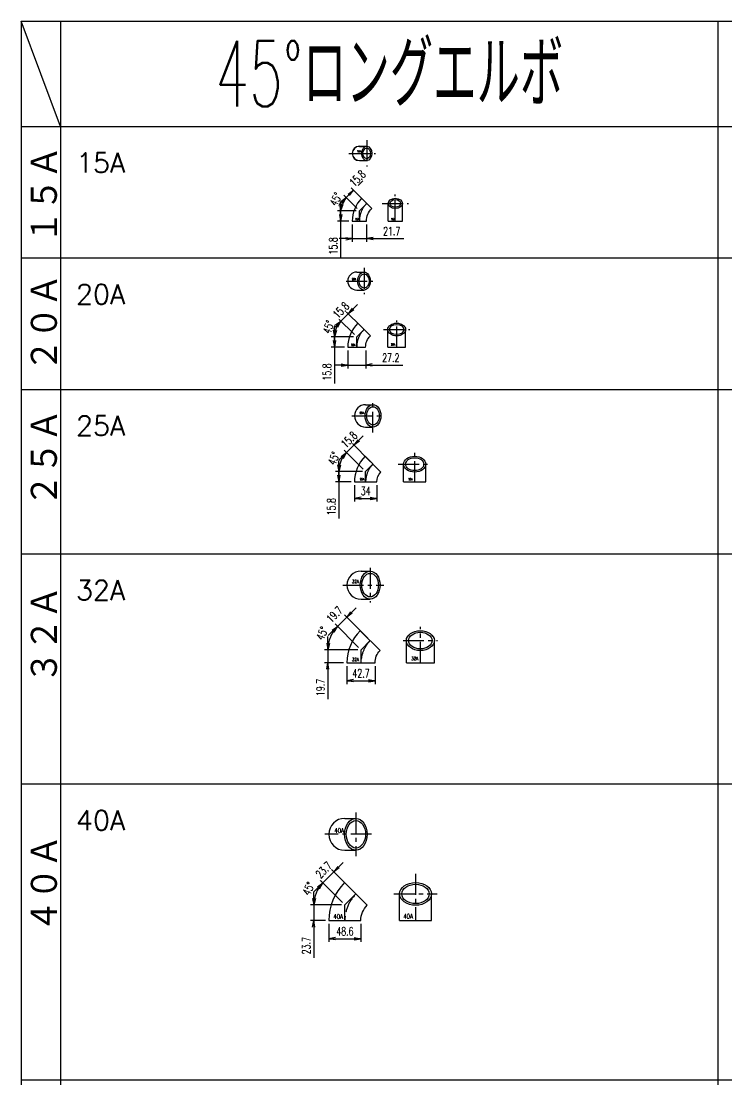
# Model space of a CAD drawing. Header units: millimetres. Extents: x 2090 to 42062, y -14812 to 2738.
# Drawn here: x 2090 to 3164, y 198 to 1808 of the extents above; entities that cross this region are included whole.
import ezdxf

# ---------------------------------------------------------------- set-up
doc = ezdxf.new("R2010")
doc.units = ezdxf.units.MM
doc.header["$PDMODE"] = 35
doc.linetypes.add('CENTER', pattern=[50.8, 31.75, -6.35, 6.35, -6.35])
for name, color, linetype in [('#配管（SUS)', 220, 'Continuous'), ('DIM', 1, 'Continuous'), ('skeleton', 7, 'Continuous')]:
    doc.layers.add(name, color=color, linetype=linetype)
doc.styles.add('kpk', font='romans.shx', dxfattribs={"width": 0.7, "bigfont": 'extfont2.shx'})
doc.styles.get("Standard").update_dxf_attribs({"font": 'romans.shx', "bigfont": 'extfont.shx'})
doc.dimstyles.new('1／5～KPK', dxfattribs={"dimscale": 5, "dimtxt": 2.5, "dimasz": 2, "dimexe": 1, "dimexo": 1, "dimgap": 1, "dimtad": 3, "dimdsep": 46, "dimtxsty": 'kpk', "dimblk": 'OPEN', "dimcen": 2.5, "dimclrd": 9, "dimclre": 9, "dimclrt": 4, "dimadec": 1, "dimazin": 2, "dimtfac": 1, "dimtmove": 0, "dimatfit": 2, "dimldrblk": 'OPEN', "dimfxl": 1, "dimtfill": 1, "dimlwd": -1, "dimlwe": -1, "dimarcsym": 1})

# ---------------------------------------------------------------- blocks, each defined once
blk = doc.blocks.new('_Open')
at = {"color": 0, "linetype": 'ByBlock', "lineweight": -2}
for p, q in [((-1, 0.17), (0, 0)), ((-1, -0.17), (0, 0)), ((0, 0), (-1, 0))]:
    blk.add_line(p, q, dxfattribs=at)
blk = doc.blocks.new('*D54')
at = {"layer": 'Defpoints', "color": 0, "linetype": 'ByBlock', "transparency": 16777216}
for p in [(2604.4, 1519.3), (2575.9, 1503.5), (2593.6, 1503.5)]:
    blk.add_point(p, dxfattribs=at)
at = {"layer": 'DIM', "color": 9, "transparency": 16777216}
for p, q in [((2575.9, 1529.3), (2575.9, 1539.3)), ((2599.4, 1519.3), (2570.9, 1519.3)), ((2575.9, 1519.3), (2575.9, 1503.5)), ((2588.6, 1503.5), (2570.9, 1503.5)), ((2575.9, 1503.5), (2575.9, 1493.5)), ((2575.9, 1493.5), (2575.9, 1448.1))]:
    blk.add_line(p, q, dxfattribs=at)
at = {"layer": 'DIM', "color": 9, "linetype": 'ByBlock', "transparency": 16777216}
blk.add_line((2575.9, 1513.5), (2575.9, 1523.5), dxfattribs=at)
at = {"layer": 'DIM', "color": 9, "linetype": 'ByBlock', "transparency": 16777216, "xscale": 10, "yscale": 10, "zscale": 10, "rotation": 270}
for p in [(2575.9, 1519.3), (2575.9, 1503.5)]:
    blk.add_blockref('_Open', p, dxfattribs=at)
at = {"layer": 'DIM', "color": 4, "linetype": 'ByBlock', "transparency": 16777216, "insert": (2564.7, 1465.8), "char_height": 12.5, "attachment_point": 5, "rotation": 90, "style": 'kpk'}
blk.add_mtext('15.8', dxfattribs=at)
blk = doc.blocks.new('*D55')
at = {"layer": 'Defpoints', "color": 0, "linetype": 'ByBlock', "transparency": 16777216}
for p in [(2593.6, 1503.5), (2615.3, 1503.5), (2615.3, 1476.9)]:
    blk.add_point(p, dxfattribs=at)
at = {"layer": 'DIM', "color": 9, "transparency": 16777216}
for p, q in [((2593.6, 1498.5), (2593.6, 1471.9)), ((2615.3, 1498.5), (2615.3, 1471.9)), ((2583.6, 1476.9), (2573.6, 1476.9)), ((2593.6, 1476.9), (2615.3, 1476.9)), ((2625.3, 1476.9), (2671.9, 1476.9))]:
    blk.add_line(p, q, dxfattribs=at)
at = {"layer": 'DIM', "color": 9, "linetype": 'ByBlock', "transparency": 16777216, "xscale": 10, "yscale": 10, "zscale": 10}
blk.add_blockref('_Open', (2593.6, 1476.9), dxfattribs=at)
at = {"layer": 'DIM', "color": 9, "linetype": 'ByBlock', "transparency": 16777216, "xscale": 10, "yscale": 10, "zscale": 10, "rotation": 180}
blk.add_blockref('_Open', (2615.3, 1476.9), dxfattribs=at)
at = {"layer": 'DIM', "color": 4, "linetype": 'ByBlock', "transparency": 16777216, "insert": (2653.6, 1488.1), "char_height": 12.5, "attachment_point": 5, "style": 'kpk', "bg_fill": 3, "box_fill_scale": 1.1, "bg_fill_color": 256, "bg_fill_true_color": 13158600, "bg_fill_transparency": 0}
blk.add_mtext('21.7', dxfattribs=at)
blk = doc.blocks.new('*D56')
at = {"layer": 'Defpoints', "color": 0, "linetype": 'ByBlock', "transparency": 16777216}
for p in [(2586.8, 1311.7), (2614, 1311.7), (2614, 1284.5)]:
    blk.add_point(p, dxfattribs=at)
at = {"layer": 'DIM', "color": 9, "transparency": 16777216}
for p, q in [((2586.8, 1306.7), (2586.8, 1279.5)), ((2614, 1306.7), (2614, 1279.5)), ((2576.8, 1284.5), (2566.8, 1284.5)), ((2586.8, 1284.5), (2614, 1284.5)), ((2624, 1284.5), (2670.6, 1284.5))]:
    blk.add_line(p, q, dxfattribs=at)
at = {"layer": 'DIM', "color": 9, "linetype": 'ByBlock', "transparency": 16777216, "xscale": 10, "yscale": 10, "zscale": 10}
blk.add_blockref('_Open', (2586.8, 1284.5), dxfattribs=at)
at = {"layer": 'DIM', "color": 9, "linetype": 'ByBlock', "transparency": 16777216, "xscale": 10, "yscale": 10, "zscale": 10, "rotation": 180}
blk.add_blockref('_Open', (2614, 1284.5), dxfattribs=at)
at = {"layer": 'DIM', "color": 4, "linetype": 'ByBlock', "transparency": 16777216, "insert": (2652.3, 1295.8), "char_height": 12.5, "attachment_point": 5, "style": 'kpk', "bg_fill": 3, "box_fill_scale": 1.1, "bg_fill_color": 256, "bg_fill_true_color": 13158600, "bg_fill_transparency": 0}
blk.add_mtext('27.2', dxfattribs=at)
blk = doc.blocks.new('*D57')
at = {"layer": 'Defpoints', "color": 0, "linetype": 'ByBlock', "transparency": 16777216}
for p in [(2600.4, 1327.5), (2566.4, 1311.7), (2586.8, 1311.7)]:
    blk.add_point(p, dxfattribs=at)
at = {"layer": 'DIM', "color": 9, "transparency": 16777216}
for p, q in [((2566.4, 1337.5), (2566.4, 1347.5)), ((2595.4, 1327.5), (2561.4, 1327.5)), ((2566.4, 1327.5), (2566.4, 1311.7)), ((2581.8, 1311.7), (2561.4, 1311.7)), ((2566.4, 1311.7), (2566.4, 1301.7)), ((2566.4, 1301.7), (2566.4, 1256.3))]:
    blk.add_line(p, q, dxfattribs=at)
at = {"layer": 'DIM', "color": 9, "linetype": 'ByBlock', "transparency": 16777216}
blk.add_line((2566.4, 1321.7), (2566.4, 1331.7), dxfattribs=at)
at = {"layer": 'DIM', "color": 9, "linetype": 'ByBlock', "transparency": 16777216, "xscale": 10, "yscale": 10, "zscale": 10, "rotation": 270}
for p in [(2566.4, 1327.5), (2566.4, 1311.7)]:
    blk.add_blockref('_Open', p, dxfattribs=at)
at = {"layer": 'DIM', "color": 4, "linetype": 'ByBlock', "transparency": 16777216, "insert": (2555.1, 1274), "char_height": 12.5, "attachment_point": 5, "rotation": 90, "style": 'kpk'}
blk.add_mtext('15.8', dxfattribs=at)
blk = doc.blocks.new('*D58')
at = {"layer": 'Defpoints', "color": 0, "linetype": 'ByBlock', "transparency": 16777216}
for p in [(2611.5, 1338.6), (2600.4, 1327.5)]:
    blk.add_point(p, dxfattribs=at)
at = {"layer": 'DIM', "color": 9, "transparency": 16777216}
for p, q in [((2594.6, 1369.7), (2601.7, 1376.8)), ((2596.8, 1331), (2572.8, 1355)), ((2608, 1342.2), (2584, 1366.2)), ((2569.3, 1344.4), (2562.2, 1337.4))]:
    blk.add_line(p, q, dxfattribs=at)
at = {"layer": 'DIM', "color": 4, "linetype": 'ByBlock', "transparency": 16777216, "insert": (2576.4, 1368), "char_height": 12.5, "attachment_point": 5, "rotation": 45, "style": 'kpk', "bg_fill": 3, "box_fill_scale": 1.1, "bg_fill_color": 256, "bg_fill_true_color": 13158600, "bg_fill_transparency": 0}
blk.add_mtext('15.8', dxfattribs=at)
at = {"layer": 'Defpoints', "color": 0, "linetype": 'ByBlock', "transparency": 16777216}
blk.add_point((2587.5, 1362.7), dxfattribs=at)
at = {"layer": 'DIM', "color": 9, "transparency": 16777216}
blk.add_line((2576.3, 1351.5), (2587.5, 1362.7), dxfattribs=at)
at = {"layer": 'DIM', "color": 9, "linetype": 'ByBlock', "transparency": 16777216, "xscale": 10, "yscale": 10, "zscale": 10}
for p, rotation in [((2587.5, 1362.7), 224.9999999999983), ((2576.3, 1351.5), 44.99999999999824)]:
    blk.add_blockref('_Open', p, dxfattribs=dict(at, rotation=rotation))
blk = doc.blocks.new('*D59')
at = {"layer": 'Defpoints', "color": 0, "linetype": 'ByBlock', "transparency": 16777216}
for p in [(2595.5, 1550.6), (2615.6, 1530.5), (2604.4, 1519.3)]:
    blk.add_point(p, dxfattribs=at)
at = {"layer": 'DIM', "color": 9, "transparency": 16777216}
for p, q in [((2602.5, 1557.7), (2609.6, 1564.7)), ((2584.3, 1539.4), (2595.5, 1550.6)), ((2612.1, 1534), (2591.9, 1554.1)), ((2577.2, 1532.4), (2570.1, 1525.3)), ((2600.9, 1522.8), (2580.7, 1543))]:
    blk.add_line(p, q, dxfattribs=at)
at = {"layer": 'DIM', "color": 9, "linetype": 'ByBlock', "transparency": 16777216}
blk.add_line((2588.4, 1543.5), (2581.3, 1536.5), dxfattribs=at)
at = {"layer": 'DIM', "color": 9, "linetype": 'ByBlock', "transparency": 16777216, "xscale": 10, "yscale": 10, "zscale": 10, "rotation": 44.99999999999881}
for p in [(2595.5, 1550.6), (2584.3, 1539.4)]:
    blk.add_blockref('_Open', p, dxfattribs=at)
at = {"layer": 'DIM', "color": 4, "linetype": 'ByBlock', "transparency": 16777216, "insert": (2601.5, 1568.5), "char_height": 12.5, "attachment_point": 5, "rotation": 45, "style": 'kpk'}
blk.add_mtext('15.8', dxfattribs=at)
blk = doc.blocks.new('*D60')
at = {"layer": 'Defpoints', "color": 0, "linetype": 'ByBlock', "transparency": 16777216}
blk.add_point((2604.4, 1519.3), dxfattribs=at)
at = {"layer": 'DIM', "color": 9, "transparency": 16777216}
for p, q in [((2580.8, 1542.9), (2580.7, 1543)), ((2571.2, 1519.3), (2570.9, 1519.3))]:
    blk.add_line(p, q, dxfattribs=at)
blk.add_arc((2604.4, 1519.3), 28.5, 155.2187, 159.7813, dxfattribs=at)
at = {"layer": 'DIM', "color": 9, "linetype": 'ByBlock', "transparency": 16777216, "xscale": 10, "yscale": 10, "zscale": 10}
for p, rotation in [((2584.3, 1539.4), 55.10932850709302), ((2575.9, 1519.3), 259.890671492905)]:
    blk.add_blockref('_Open', p, dxfattribs=dict(at, rotation=rotation))
at = {"layer": 'DIM', "color": 4, "linetype": 'ByBlock', "transparency": 16777216, "insert": (2568.7, 1536.7), "char_height": 12.5, "attachment_point": 5, "rotation": 64.0406, "style": 'kpk', "bg_fill": 3, "box_fill_scale": 1.1, "bg_fill_color": 256, "bg_fill_true_color": 13158600, "bg_fill_transparency": 0}
blk.add_mtext('45°', dxfattribs=at)
at = {"layer": 'Defpoints', "color": 0, "linetype": 'ByBlock', "transparency": 16777216}
for p in [(2584.4, 1539.4), (2576.2, 1519.3), (2576.9, 1526.7)]:
    blk.add_point(p, dxfattribs=at)
blk = doc.blocks.new('*D61')
at = {"layer": 'Defpoints', "color": 0, "linetype": 'ByBlock', "transparency": 16777216}
for p in [(2576.5, 1351.4), (2600.4, 1327.5)]:
    blk.add_point(p, dxfattribs=at)
at = {"layer": 'DIM', "color": 9, "transparency": 16777216}
blk.add_line((2572.9, 1354.9), (2572.8, 1355), dxfattribs=at)
blk.add_arc((2600.4, 1327.5), 34, 151.9248, 163.0752, dxfattribs=at)
at = {"layer": 'DIM', "color": 9, "linetype": 'ByBlock', "transparency": 16777216, "xscale": 10, "yscale": 10, "zscale": 10}
for p, rotation in [((2576.3, 1351.5), 53.4623798721625), ((2566.4, 1327.5), 261.5376201278366)]:
    blk.add_blockref('_Open', p, dxfattribs=dict(at, rotation=rotation))
at = {"layer": 'DIM', "color": 4, "linetype": 'ByBlock', "transparency": 16777216, "insert": (2557.6, 1342.3), "char_height": 12.5, "attachment_point": 5, "rotation": 70.8642, "style": 'kpk', "bg_fill": 3, "box_fill_scale": 1.1, "bg_fill_color": 256, "bg_fill_true_color": 13158600, "bg_fill_transparency": 0}
blk.add_mtext('45°', dxfattribs=at)
at = {"layer": 'Defpoints', "color": 0, "linetype": 'ByBlock', "transparency": 16777216}
for p in [(2570.9, 1344.5), (2566.4, 1327.5)]:
    blk.add_point(p, dxfattribs=at)
blk = doc.blocks.new('*D62')
at = {"layer": 'Defpoints', "color": 0, "linetype": 'ByBlock', "transparency": 16777216}
for p in [(2597, 1106.9), (2631, 1106.9), (2631, 1081.9)]:
    blk.add_point(p, dxfattribs=at)
at = {"layer": 'DIM', "color": 9, "transparency": 16777216}
for p, q in [((2597, 1101.9), (2597, 1076.9)), ((2631, 1101.9), (2631, 1076.9)), ((2607, 1081.9), (2621, 1081.9))]:
    blk.add_line(p, q, dxfattribs=at)
at = {"layer": 'DIM', "color": 9, "linetype": 'ByBlock', "transparency": 16777216, "xscale": 10, "yscale": 10, "zscale": 10, "rotation": 180}
blk.add_blockref('_Open', (2597, 1081.9), dxfattribs=at)
at = {"layer": 'DIM', "color": 9, "linetype": 'ByBlock', "transparency": 16777216, "xscale": 10, "yscale": 10, "zscale": 10}
blk.add_blockref('_Open', (2631, 1081.9), dxfattribs=at)
at = {"layer": 'DIM', "color": 4, "linetype": 'ByBlock', "transparency": 16777216, "insert": (2614, 1093.2), "char_height": 12.5, "attachment_point": 5, "style": 'kpk', "bg_fill": 3, "box_fill_scale": 1.1, "bg_fill_color": 256, "bg_fill_true_color": 13158600, "bg_fill_transparency": 0}
blk.add_mtext('34', dxfattribs=at)
blk = doc.blocks.new('*D63')
at = {"layer": 'Defpoints', "color": 0, "linetype": 'ByBlock', "transparency": 16777216}
for p in [(2614, 1122.7), (2573, 1106.9), (2597, 1106.9)]:
    blk.add_point(p, dxfattribs=at)
at = {"layer": 'DIM', "color": 9, "transparency": 16777216}
for p, q in [((2573, 1132.7), (2573, 1142.7)), ((2609, 1122.7), (2568, 1122.7)), ((2573, 1122.7), (2573, 1106.9)), ((2592, 1106.9), (2568, 1106.9)), ((2573, 1106.9), (2573, 1096.9)), ((2573, 1096.9), (2573, 1051.4))]:
    blk.add_line(p, q, dxfattribs=at)
at = {"layer": 'DIM', "color": 9, "linetype": 'ByBlock', "transparency": 16777216}
blk.add_line((2573, 1116.9), (2573, 1126.9), dxfattribs=at)
at = {"layer": 'DIM', "color": 9, "linetype": 'ByBlock', "transparency": 16777216, "xscale": 10, "yscale": 10, "zscale": 10, "rotation": 270}
for p in [(2573, 1122.7), (2573, 1106.9)]:
    blk.add_blockref('_Open', p, dxfattribs=at)
at = {"layer": 'DIM', "color": 4, "linetype": 'ByBlock', "transparency": 16777216, "insert": (2561.8, 1069.2), "char_height": 12.5, "attachment_point": 5, "rotation": 90, "style": 'kpk'}
blk.add_mtext('15.8', dxfattribs=at)
blk = doc.blocks.new('*D64')
at = {"layer": 'Defpoints', "color": 0, "linetype": 'ByBlock', "transparency": 16777216}
for p in [(2625.1, 1133.8), (2614, 1122.7)]:
    blk.add_point(p, dxfattribs=at)
at = {"layer": 'DIM', "color": 9, "transparency": 16777216}
for p, q in [((2603.3, 1169.9), (2610.3, 1176.9)), ((2621.6, 1137.4), (2592.7, 1166.3)), ((2577.9, 1144.6), (2570.9, 1137.5)), ((2610.4, 1126.2), (2581.5, 1155.2))]:
    blk.add_line(p, q, dxfattribs=at)
at = {"layer": 'DIM', "color": 4, "linetype": 'ByBlock', "transparency": 16777216, "insert": (2588.8, 1171.2), "char_height": 12.5, "attachment_point": 5, "rotation": 45, "style": 'kpk', "bg_fill": 3, "box_fill_scale": 1.1, "bg_fill_color": 256, "bg_fill_true_color": 13158600, "bg_fill_transparency": 0}
blk.add_mtext('15.8', dxfattribs=at)
at = {"layer": 'Defpoints', "color": 0, "linetype": 'ByBlock', "transparency": 16777216}
blk.add_point((2596.2, 1162.8), dxfattribs=at)
at = {"layer": 'DIM', "color": 9, "transparency": 16777216}
blk.add_line((2585, 1151.6), (2596.2, 1162.8), dxfattribs=at)
at = {"layer": 'DIM', "color": 9, "linetype": 'ByBlock', "transparency": 16777216, "xscale": 10, "yscale": 10, "zscale": 10}
for p, rotation in [((2596.2, 1162.8), 224.9999999999988), ((2585, 1151.6), 44.99999999999881)]:
    blk.add_blockref('_Open', p, dxfattribs=dict(at, rotation=rotation))
blk = doc.blocks.new('*D65')
at = {"layer": 'Defpoints', "color": 0, "linetype": 'ByBlock', "transparency": 16777216}
for p in [(2586, 1150.7), (2614, 1122.7)]:
    blk.add_point(p, dxfattribs=at)
at = {"layer": 'DIM', "color": 9, "transparency": 16777216}
blk.add_line((2582.4, 1154.2), (2581.5, 1155.2), dxfattribs=at)
blk.add_arc((2614, 1122.7), 41, 149.0243, 165.9757, dxfattribs=at)
at = {"layer": 'DIM', "color": 9, "linetype": 'ByBlock', "transparency": 16777216, "xscale": 10, "yscale": 10, "zscale": 10}
for p, rotation in [((2585, 1151.6), 52.01216104911891), ((2573, 1122.7), 262.98783895088)]:
    blk.add_blockref('_Open', p, dxfattribs=dict(at, rotation=rotation))
at = {"layer": 'DIM', "color": 4, "linetype": 'ByBlock', "transparency": 16777216, "insert": (2565.7, 1142.6), "char_height": 12.5, "attachment_point": 5, "rotation": 67.5, "style": 'kpk', "bg_fill": 3, "box_fill_scale": 1.1, "bg_fill_color": 256, "bg_fill_true_color": 13158600, "bg_fill_transparency": 0}
blk.add_mtext('45°', dxfattribs=at)
at = {"layer": 'Defpoints', "color": 0, "linetype": 'ByBlock', "transparency": 16777216}
for p in [(2578.5, 1143.1), (2573, 1122.7)]:
    blk.add_point(p, dxfattribs=at)
blk = doc.blocks.new('*D66')
at = {"layer": 'Defpoints', "color": 0, "linetype": 'ByBlock', "transparency": 16777216}
for p in [(2585.5, 831.9), (2628.2, 831.9)]:
    blk.add_point(p, dxfattribs=at)
at = {"layer": 'DIM', "color": 9, "transparency": 16777216}
for p, q in [((2585.5, 826.9), (2585.5, 799.5)), ((2628.2, 826.9), (2628.2, 799.5)), ((2595.5, 804.5), (2618.2, 804.5))]:
    blk.add_line(p, q, dxfattribs=at)
at = {"layer": 'DIM', "color": 9, "linetype": 'ByBlock', "transparency": 16777216, "xscale": 10, "yscale": 10, "zscale": 10, "rotation": 180}
blk.add_blockref('_Open', (2585.5, 804.5), dxfattribs=at)
at = {"layer": 'DIM', "color": 9, "linetype": 'ByBlock', "transparency": 16777216, "xscale": 10, "yscale": 10, "zscale": 10}
blk.add_blockref('_Open', (2628.2, 804.5), dxfattribs=at)
at = {"layer": 'DIM', "color": 4, "linetype": 'ByBlock', "transparency": 16777216, "insert": (2606.9, 815.8), "char_height": 12.5, "attachment_point": 5, "style": 'kpk', "bg_fill": 3, "box_fill_scale": 1.1, "bg_fill_color": 256, "bg_fill_true_color": 13158600, "bg_fill_transparency": 0}
blk.add_mtext('42.7', dxfattribs=at)
at = {"layer": 'Defpoints', "color": 0, "linetype": 'ByBlock', "transparency": 16777216}
blk.add_point((2628.2, 804.5), dxfattribs=at)
blk = doc.blocks.new('*D67')
at = {"layer": 'Defpoints', "color": 0, "linetype": 'ByBlock', "transparency": 16777216}
for p in [(2606.9, 851.6), (2556.4, 831.9), (2585.5, 831.9)]:
    blk.add_point(p, dxfattribs=at)
at = {"layer": 'DIM', "color": 9, "transparency": 16777216}
for p, q in [((2556.4, 861.6), (2556.4, 871.6)), ((2601.9, 851.6), (2551.4, 851.6)), ((2556.4, 851.6), (2556.4, 831.9)), ((2580.5, 831.9), (2551.4, 831.9)), ((2556.4, 821.9), (2556.4, 776.4))]:
    blk.add_line(p, q, dxfattribs=at)
at = {"layer": 'DIM', "color": 9, "linetype": 'ByBlock', "transparency": 16777216, "xscale": 10, "yscale": 10, "zscale": 10}
for p, rotation in [((2556.4, 851.6), 270), ((2556.4, 831.9), 90)]:
    blk.add_blockref('_Open', p, dxfattribs=dict(at, rotation=rotation))
at = {"layer": 'DIM', "color": 4, "linetype": 'ByBlock', "transparency": 16777216, "insert": (2545.2, 794.2), "char_height": 12.5, "attachment_point": 5, "rotation": 90, "style": 'kpk', "bg_fill": 3, "box_fill_scale": 1.1, "bg_fill_color": 256, "bg_fill_true_color": 13158600, "bg_fill_transparency": 0}
blk.add_mtext('19.7', dxfattribs=at)
blk = doc.blocks.new('*D68')
at = {"layer": 'Defpoints', "color": 0, "linetype": 'ByBlock', "transparency": 16777216}
for p in [(2620.8, 865.5), (2606.9, 851.6)]:
    blk.add_point(p, dxfattribs=at)
at = {"layer": 'DIM', "color": 9, "transparency": 16777216}
for p, q in [((2617.3, 869), (2581.6, 904.7)), ((2592.2, 908.2), (2599.3, 915.3)), ((2603.3, 855.1), (2567.7, 890.8)), ((2564.1, 880.2), (2557.1, 873.1))]:
    blk.add_line(p, q, dxfattribs=at)
at = {"layer": 'DIM', "color": 4, "linetype": 'ByBlock', "transparency": 16777216, "insert": (2566.6, 905.2), "char_height": 12.5, "attachment_point": 5, "rotation": 45, "style": 'kpk', "bg_fill": 3, "box_fill_scale": 1.1, "bg_fill_color": 256, "bg_fill_true_color": 13158600, "bg_fill_transparency": 0}
blk.add_mtext('19.7', dxfattribs=at)
at = {"layer": 'Defpoints', "color": 0, "linetype": 'ByBlock', "transparency": 16777216}
blk.add_point((2585.1, 901.2), dxfattribs=at)
at = {"layer": 'DIM', "color": 9, "transparency": 16777216}
blk.add_line((2571.2, 887.2), (2585.1, 901.2), dxfattribs=at)
at = {"layer": 'DIM', "color": 9, "linetype": 'ByBlock', "transparency": 16777216, "xscale": 10, "yscale": 10, "zscale": 10}
for p, rotation in [((2585.1, 901.2), 224.9999999999953), ((2571.2, 887.2), 44.99999999999529)]:
    blk.add_blockref('_Open', p, dxfattribs=dict(at, rotation=rotation))
blk = doc.blocks.new('*D69')
at = {"layer": 'Defpoints', "color": 0, "linetype": 'ByBlock', "transparency": 16777216}
for p in [(2574.9, 883.5), (2556.4, 851.6), (2606.9, 851.6)]:
    blk.add_point(p, dxfattribs=at)
at = {"layer": 'DIM', "color": 9, "transparency": 16777216}
blk.add_line((2571.4, 887.1), (2567.7, 890.8), dxfattribs=at)
blk.add_arc((2606.9, 851.6), 50.5, 146.3717, 168.6283, dxfattribs=at)
at = {"layer": 'DIM', "color": 9, "linetype": 'ByBlock', "transparency": 16777216, "xscale": 10, "yscale": 10, "zscale": 10}
for p, rotation in [((2571.2, 887.2), 50.68583351019684), ((2556.4, 851.6), 264.314166489799)]:
    blk.add_blockref('_Open', p, dxfattribs=dict(at, rotation=rotation))
at = {"layer": 'DIM', "color": 4, "linetype": 'ByBlock', "transparency": 16777216, "insert": (2547.9, 876.5), "char_height": 12.5, "attachment_point": 5, "rotation": 67.0614, "style": 'kpk', "bg_fill": 3, "box_fill_scale": 1.1, "bg_fill_color": 256, "bg_fill_true_color": 13158600, "bg_fill_transparency": 0}
blk.add_mtext('45°', dxfattribs=at)
at = {"layer": 'Defpoints', "color": 0, "linetype": 'ByBlock', "transparency": 16777216}
blk.add_point((2558.1, 864.6), dxfattribs=at)
blk = doc.blocks.new('*D70')
at = {"layer": 'Defpoints', "color": 0, "linetype": 'ByBlock', "transparency": 16777216}
for p in [(2558.1, 439.8), (2606.7, 439.8), (2606.7, 412.2)]:
    blk.add_point(p, dxfattribs=at)
at = {"layer": 'DIM', "color": 9, "transparency": 16777216}
for p, q in [((2558.1, 434.8), (2558.1, 407.2)), ((2606.7, 434.8), (2606.7, 407.2)), ((2568.1, 412.2), (2596.7, 412.2))]:
    blk.add_line(p, q, dxfattribs=at)
at = {"layer": 'DIM', "color": 9, "linetype": 'ByBlock', "transparency": 16777216, "xscale": 10, "yscale": 10, "zscale": 10, "rotation": 180}
blk.add_blockref('_Open', (2558.1, 412.2), dxfattribs=at)
at = {"layer": 'DIM', "color": 9, "linetype": 'ByBlock', "transparency": 16777216, "xscale": 10, "yscale": 10, "zscale": 10}
blk.add_blockref('_Open', (2606.7, 412.2), dxfattribs=at)
at = {"layer": 'DIM', "color": 4, "linetype": 'ByBlock', "transparency": 16777216, "insert": (2582.4, 423.4), "char_height": 12.5, "attachment_point": 5, "style": 'kpk', "bg_fill": 3, "box_fill_scale": 1.1, "bg_fill_color": 256, "bg_fill_true_color": 13158600, "bg_fill_transparency": 0}
blk.add_mtext('48.6', dxfattribs=at)
blk = doc.blocks.new('*D71')
at = {"layer": 'Defpoints', "color": 0, "linetype": 'ByBlock', "transparency": 16777216}
for p in [(2582.4, 463.5), (2534.9, 439.8), (2558.1, 439.8)]:
    blk.add_point(p, dxfattribs=at)
at = {"layer": 'DIM', "color": 9, "transparency": 16777216}
for p, q in [((2534.9, 473.5), (2534.9, 483.5)), ((2577.4, 463.5), (2529.9, 463.5)), ((2534.9, 463.5), (2534.9, 439.8)), ((2553.1, 439.8), (2529.9, 439.8)), ((2534.9, 429.8), (2534.9, 383.1))]:
    blk.add_line(p, q, dxfattribs=at)
at = {"layer": 'DIM', "color": 9, "linetype": 'ByBlock', "transparency": 16777216, "xscale": 10, "yscale": 10, "zscale": 10}
for p, rotation in [((2534.9, 463.5), 270), ((2534.9, 439.8), 90)]:
    blk.add_blockref('_Open', p, dxfattribs=dict(at, rotation=rotation))
at = {"layer": 'DIM', "color": 4, "linetype": 'ByBlock', "transparency": 16777216, "insert": (2523.6, 401.5), "char_height": 12.5, "attachment_point": 5, "rotation": 90, "style": 'kpk', "bg_fill": 3, "box_fill_scale": 1.1, "bg_fill_color": 256, "bg_fill_true_color": 13158600, "bg_fill_transparency": 0}
blk.add_mtext('23.7', dxfattribs=at)
blk = doc.blocks.new('*D72')
at = {"layer": 'Defpoints', "color": 0, "linetype": 'ByBlock', "transparency": 16777216}
for p in [(2599.2, 480.3), (2582.4, 463.5)]:
    blk.add_point(p, dxfattribs=at)
at = {"layer": 'DIM', "color": 9, "transparency": 16777216}
for p, q in [((2595.6, 483.8), (2562, 517.4)), ((2572.6, 520.9), (2579.7, 528)), ((2578.9, 467), (2545.3, 500.6)), ((2541.7, 490), (2534.7, 483))]:
    blk.add_line(p, q, dxfattribs=at)
at = {"layer": 'DIM', "color": 4, "linetype": 'ByBlock', "transparency": 16777216, "insert": (2550.2, 516.8), "char_height": 12.5, "attachment_point": 5, "rotation": 45, "style": 'kpk', "bg_fill": 3, "box_fill_scale": 1.1, "bg_fill_color": 256, "bg_fill_true_color": 13158600, "bg_fill_transparency": 0}
blk.add_mtext('23.7', dxfattribs=at)
at = {"layer": 'Defpoints', "color": 0, "linetype": 'ByBlock', "transparency": 16777216}
blk.add_point((2565.6, 513.9), dxfattribs=at)
at = {"layer": 'DIM', "color": 9, "transparency": 16777216}
blk.add_line((2548.8, 497.1), (2565.6, 513.9), dxfattribs=at)
at = {"layer": 'DIM', "color": 9, "linetype": 'ByBlock', "transparency": 16777216, "xscale": 10, "yscale": 10, "zscale": 10}
for p, rotation in [((2565.6, 513.9), 224.9999999999942), ((2548.8, 497.1), 44.99999999999417)]:
    blk.add_blockref('_Open', p, dxfattribs=dict(at, rotation=rotation))
blk = doc.blocks.new('*D73')
at = {"layer": 'Defpoints', "color": 0, "linetype": 'ByBlock', "transparency": 16777216}
for p in [(2549.5, 496.4), (2534.9, 463.5), (2582.4, 463.5)]:
    blk.add_point(p, dxfattribs=at)
at = {"layer": 'DIM', "color": 9, "transparency": 16777216}
blk.add_line((2546, 499.9), (2545.2, 500.7), dxfattribs=at)
blk.add_arc((2582.4, 463.5), 47.5, 147.0744, 167.9256, dxfattribs=at)
at = {"layer": 'DIM', "color": 9, "linetype": 'ByBlock', "transparency": 16777216, "xscale": 10, "yscale": 10, "zscale": 10}
for p, rotation in [((2548.8, 497.1), 51.03720254189049), ((2534.9, 463.5), 263.9627974581036)]:
    blk.add_blockref('_Open', p, dxfattribs=dict(at, rotation=rotation))
at = {"layer": 'DIM', "color": 4, "linetype": 'ByBlock', "transparency": 16777216, "insert": (2527.3, 488.3), "char_height": 12.5, "attachment_point": 5, "rotation": 65.8089, "style": 'kpk', "bg_fill": 3, "box_fill_scale": 1.1, "bg_fill_color": 256, "bg_fill_true_color": 13158600, "bg_fill_transparency": 0}
blk.add_mtext('45°', dxfattribs=at)
at = {"layer": 'Defpoints', "color": 0, "linetype": 'ByBlock', "transparency": 16777216}
blk.add_point((2536.5, 475.8), dxfattribs=at)
blk = doc.blocks.new('A$C646D42BC')
at = {"layer": '#配管（SUS)', "color": 2, "linetype": 'CENTER'}
for p, q in [((0, 20), (0, -20)), ((-27, 0), (13.5, 0))]:
    blk.add_line(p, q, dxfattribs=at)
at = {"layer": '#配管（SUS)', "color": 0, "linetype": 'ByBlock'}
for p, q in [((-11.2, 10.8), (0, 10.8)), ((-11.2, -10.9), (0, -10.9))]:
    blk.add_line(p, q, dxfattribs=at)
blk.add_arc((-11.2, 0), 10.8, 90, 270, dxfattribs=at)
for major_axis in [(0, -10.9), (0, -8.05)]:
    blk.add_ellipse((0, 0), major_axis=major_axis, ratio=0.707107, dxfattribs=at)
at = {"layer": 'Defpoints', "color": 5, "insert": (-14.9, 3.2), "char_height": 3, "attachment_point": 4}
blk.add_mtext('{\\W0.7;15A}', dxfattribs=at)
blk = doc.blocks.new('A$C3AE70121')
at = {"layer": '#配管（SUS)', "color": 2, "linetype": 'CENTER'}
for p, q in [((0, 20), (0, -20)), ((-27, 0), (13.5, 0))]:
    blk.add_line(p, q, dxfattribs=at)
at = {"layer": '#配管（SUS)', "color": 0, "linetype": 'ByBlock'}
for p, q in [((-11.2, 13.6), (0, 13.6)), ((-11.2, -13.6), (0, -13.6))]:
    blk.add_line(p, q, dxfattribs=at)
blk.add_lwpolyline([(-11.2, 13.6, 1), (-11.2, -13.6, 29906716275550)], format="xyb", dxfattribs=at)
for major_axis in [(0, -13.6), (0, -10.8)]:
    blk.add_ellipse((0, 0), major_axis=major_axis, ratio=0.707107, dxfattribs=at)
at = {"layer": 'Defpoints', "color": 5, "insert": (-18.6, 3.1), "char_height": 3, "attachment_point": 4}
blk.add_mtext('{\\W0.7;20A}', dxfattribs=at)
blk = doc.blocks.new('A$C6D81272F')
at = {"layer": '#配管（SUS)', "color": 0, "linetype": 'ByBlock'}
for p, q in [((-11.2, 17), (0, 17)), ((-11.2, -17), (0, -17))]:
    blk.add_line(p, q, dxfattribs=at)
at = {"layer": '#配管（SUS)', "color": 2, "linetype": 'CENTER'}
for p, q in [((0, -25.4), (0, 25)), ((-32.1, 0), (17.9, 0))]:
    blk.add_line(p, q, dxfattribs=at)
at = {"layer": '#配管（SUS)', "color": 0, "linetype": 'ByBlock'}
blk.add_arc((-11.2, 0), 17, 90, 270, dxfattribs=at)
for major_axis in [(0, -17), (0, -13.8)]:
    blk.add_ellipse((0, 0), major_axis=major_axis, ratio=0.707107, dxfattribs=at)
at = {"layer": 'Defpoints', "color": 5, "insert": (-20.3, 4.5), "char_height": 3, "attachment_point": 4}
blk.add_mtext('{\\W0.7;25A}', dxfattribs=at)
blk = doc.blocks.new('A$C71796107')
at = {"layer": '#配管（SUS)', "color": 0, "linetype": 'ByBlock'}
for p, q in [((-13.9, 21.3), (0, 21.3)), ((-13.9, -21.3), (0, -21.3))]:
    blk.add_line(p, q, dxfattribs=at)
at = {"layer": '#配管（SUS)', "color": 2, "linetype": 'CENTER'}
for p, q in [((0, 26.2), (0, -26.2)), ((-41.8, 0), (20.8, 0))]:
    blk.add_line(p, q, dxfattribs=at)
at = {"layer": '#配管（SUS)', "color": 0, "linetype": 'ByBlock'}
blk.add_arc((-13.9, 0), 21.4, 90, 270, dxfattribs=at)
for major_axis in [(0, -21.3), (0, -17.9)]:
    blk.add_ellipse((0, 0), major_axis=major_axis, ratio=0.707107, dxfattribs=at)
at = {"layer": 'Defpoints', "color": 5, "insert": (-27.7, 5.4), "char_height": 5, "attachment_point": 4}
blk.add_mtext('{\\W0.7;32A}', dxfattribs=at)
blk = doc.blocks.new('A$C6B5A4641')
at = {"layer": '#配管（SUS)', "color": 2, "linetype": 'CENTER'}
for p, q in [((0, 33), (0, -33)), ((23.8, 0), (-47.3, 0))]:
    blk.add_line(p, q, dxfattribs=at)
at = {"layer": '#配管（SUS)', "color": 0, "linetype": 'ByBlock'}
blk.add_line((-16.8, -24.3), (0, -24.3), dxfattribs=at)
blk.add_lwpolyline([(-16.8, 24.3, 1), (-16.8, -24.3)], format="xyb", dxfattribs=at)
blk.add_lwpolyline([(-16.8, 24.3), (0, 24.3)], dxfattribs=at)
for major_axis in [(0, -24.3), (0, -20.8)]:
    blk.add_ellipse((0, 0), major_axis=major_axis, ratio=0.707107, dxfattribs=at)
at = {"layer": 'Defpoints', "color": 5, "insert": (-32.8, 5.9), "char_height": 7, "attachment_point": 4}
blk.add_mtext('{\\W0.7;40A}', dxfattribs=at)
blk = doc.blocks.new('A$C46611220')
at = {"layer": '#配管（SUS)', "color": 0, "linetype": 'ByBlock'}
blk.add_lwpolyline([(-0.3, -27, -0.198912), (7.7, -7.7), (-7.7, 7.7, 0.198912), (-22, -27)], format="xyb", close=True, dxfattribs=at)
at = {"layer": '#配管（SUS)', "color": 2, "linetype": 'CENTER'}
blk.add_lwpolyline([(-11.2, -27), (-11.2, -11.2), (0, 0, 0.198912)], format="xyb", close=True, dxfattribs=at)
at = {"layer": 'Defpoints', "color": 5, "insert": (-17.9, -23.9), "char_height": 3, "attachment_point": 4}
blk.add_mtext('{\\W0.7;15A}', dxfattribs=at)
blk = doc.blocks.new('A$C56691FC2')
at = {"layer": '#配管（SUS)', "color": 2, "linetype": 'CENTER'}
for p, q in [((-20, 0), (20, 0)), ((0, -27), (0, 13.5))]:
    blk.add_line(p, q, dxfattribs=at)
at = {"layer": '#配管（SUS)', "color": 0, "linetype": 'ByBlock'}
for p, q in [((-10.8, -27), (-10.8, 0)), ((10.9, -27), (10.9, 0)), ((-10.8, -27), (10.9, -27))]:
    blk.add_line(p, q, dxfattribs=at)
for major_axis in [(-10.9, 0), (-8.05, 0)]:
    blk.add_ellipse((0, 0), major_axis=major_axis, ratio=0.707107, dxfattribs=at)
at = {"layer": 'Defpoints', "color": 5, "insert": (-6.7, -23.9), "char_height": 3, "attachment_point": 4}
blk.add_mtext('{\\W0.7;15A}', dxfattribs=at)
blk = doc.blocks.new('A$C21B66CEB')
at = {"layer": '#配管（SUS)', "color": 2, "linetype": 'CENTER'}
for p, q in [((-20, 0), (20, 0)), ((0, -27), (0, 13.5))]:
    blk.add_line(p, q, dxfattribs=at)
at = {"layer": '#配管（SUS)', "color": 0, "linetype": 'ByBlock'}
for p, q in [((-13.6, -27), (-13.6, 0)), ((13.6, -27), (13.6, 0)), ((-13.6, -27), (13.6, -27))]:
    blk.add_line(p, q, dxfattribs=at)
for major_axis in [(-13.6, 0), (-10.8, 0)]:
    blk.add_ellipse((0, 0), major_axis=major_axis, ratio=0.707107, dxfattribs=at)
at = {"layer": 'Defpoints', "color": 5, "insert": (-8.6, -22.6), "char_height": 3, "attachment_point": 4}
blk.add_mtext('{\\W0.7;20A}', dxfattribs=at)
blk = doc.blocks.new('A$C40256D69')
at = {"layer": '#配管（SUS)', "color": 0, "linetype": 'ByBlock'}
blk.add_lwpolyline([(2.4, -27, -0.198912), (9.6, -9.6), (-9.6, 9.6, 0.198912), (-24.8, -27)], format="xyb", close=True, dxfattribs=at)
at = {"layer": '#配管（SUS)', "color": 2, "linetype": 'CENTER'}
blk.add_lwpolyline([(-11.2, -27), (-11.2, -11.2), (0, 0, 0.198912)], format="xyb", close=True, dxfattribs=at)
at = {"layer": 'Defpoints', "color": 5, "insert": (-19.6, -23.4), "char_height": 3, "attachment_point": 4}
blk.add_mtext('{\\W0.7;20A}', dxfattribs=at)
blk = doc.blocks.new('A$C2F9D50AA')
at = {"layer": '#配管（SUS)', "color": 0, "linetype": 'ByBlock'}
blk.add_lwpolyline([(-28.2, -27), (5.8, -27, -0.198912), (12, -12), (-12, 12, 0.198912)], format="xyb", close=True, dxfattribs=at)
at = {"layer": '#配管（SUS)', "color": 2, "linetype": 'CENTER'}
blk.add_lwpolyline([(-11.2, -27), (-11.2, -11.2), (0, 0, 0.198912)], format="xyb", close=True, dxfattribs=at)
at = {"layer": 'Defpoints', "color": 5, "insert": (-19.9, -22.7), "char_height": 3, "attachment_point": 4}
blk.add_mtext('{\\W0.7;25A}', dxfattribs=at)
blk = doc.blocks.new('A$C356C2C18')
at = {"layer": '#配管（SUS)', "color": 2, "linetype": 'CENTER'}
for p, q in [((0, -27), (0, 17.2)), ((-25, 0), (25, 0))]:
    blk.add_line(p, q, dxfattribs=at)
at = {"layer": '#配管（SUS)', "color": 0, "linetype": 'ByBlock'}
for p, q in [((-17, -27), (-17, 0)), ((17, -27), (17, 0)), ((-17, -27), (17, -27))]:
    blk.add_line(p, q, dxfattribs=at)
for major_axis in [(-17, 0), (-13.8, 0)]:
    blk.add_ellipse((0, 0), major_axis=major_axis, ratio=0.707107, dxfattribs=at)
at = {"layer": 'Defpoints', "color": 5, "insert": (-9.5, -23), "char_height": 3, "attachment_point": 4}
blk.add_mtext('{\\W0.7;25A}', dxfattribs=at)
blk = doc.blocks.new('A$C18826F0D')
at = {"layer": '#配管（SUS)', "color": 0, "linetype": 'ByBlock'}
blk.add_lwpolyline([(7.4, -33.6, -0.198912), (15.1, -15.1), (-15.1, 15.1, 0.198912), (-35.3, -33.6)], format="xyb", close=True, dxfattribs=at)
at = {"layer": '#配管（SUS)', "color": 2, "linetype": 'CENTER'}
blk.add_lwpolyline([(-13.9, -33.6), (-13.9, -13.9), (0, 0, 0.198912)], format="xyb", close=True, dxfattribs=at)
at = {"layer": 'Defpoints', "color": 5, "insert": (-27.7, -28.9), "char_height": 5, "attachment_point": 4}
blk.add_mtext('{\\W0.7;32A}', dxfattribs=at)
blk = doc.blocks.new('A$C51345823')
at = {"layer": '#配管（SUS)', "color": 2, "linetype": 'CENTER'}
for p, q in [((0, -33.6), (0, 20.8)), ((-26.2, 0), (26.2, 0))]:
    blk.add_line(p, q, dxfattribs=at)
at = {"layer": '#配管（SUS)', "color": 0, "linetype": 'ByBlock'}
for p, q in [((-21.3, -33.6), (-21.3, 0)), ((21.4, -33.6), (21.4, 0)), ((-21.3, -33.6), (21.4, -33.6))]:
    blk.add_line(p, q, dxfattribs=at)
for major_axis in [(-21.3, 0), (-17.9, 0)]:
    blk.add_ellipse((0, 0), major_axis=major_axis, ratio=0.707107, dxfattribs=at)
at = {"layer": 'Defpoints', "color": 5, "insert": (-13.7, -27.2), "char_height": 5, "attachment_point": 4}
blk.add_mtext('{\\W0.7;32A}', dxfattribs=at)
blk = doc.blocks.new('A$C61D823DD')
at = {"layer": '#配管（SUS)', "color": 0, "linetype": 'ByBlock'}
blk.add_lwpolyline([(7.5, -40.5, -0.198912), (17.2, -17.2), (-17.2, 17.2, 0.198912), (-41.1, -40.5)], format="xyb", close=True, dxfattribs=at)
at = {"layer": '#配管（SUS)', "color": 2, "linetype": 'CENTER'}
blk.add_lwpolyline([(-16.8, -16.8), (0, 0, 0.198912), (-16.8, -40.5)], format="xyb", close=True, dxfattribs=at)
at = {"layer": 'Defpoints', "color": 5, "insert": (-34.3, -34.4), "char_height": 7, "attachment_point": 4}
blk.add_mtext('{\\W0.7;40A}', dxfattribs=at)
blk = doc.blocks.new('A$C53297580')
at = {"layer": '#配管（SUS)', "color": 2, "linetype": 'CENTER'}
for p, q in [((0, 30.6), (0, -40.5)), ((-33, 0), (33, 0))]:
    blk.add_line(p, q, dxfattribs=at)
at = {"layer": '#配管（SUS)', "color": 0, "linetype": 'ByBlock'}
for p, q in [((-24.3, -40.5), (-24.3, 0)), ((24.3, -40.5), (24.3, 0)), ((-24.3, -40.5), (24.3, -40.5))]:
    blk.add_line(p, q, dxfattribs=at)
for major_axis in [(-24.3, 0), (-20.8, 0)]:
    blk.add_ellipse((0, 0), major_axis=major_axis, ratio=0.707107, dxfattribs=at)
at = {"layer": 'Defpoints', "color": 5, "insert": (-18.8, -34), "char_height": 7, "attachment_point": 4}
blk.add_mtext('{\\W0.7;40A}', dxfattribs=at)

msp = doc.modelspace()

# ---------------------------------------------------------------- linework, layer by layer
at = {"layer": '#配管（SUS)', "color": 2, "linetype": 'CENTER'}
for p, q in [((2615.597, 1626.417), (2615.597, 1586.417)), ((2588.625, 1606.417), (2629.091, 1606.417))]:
    msp.add_line(p, q, dxfattribs=at)
at = {"layer": '#配管（SUS)', "color": 0, "linetype": 'ByBlock'}
for p, q in [((2604.425, 1617.267), (2615.597, 1617.267)), ((2604.425, 1595.567), (2615.597, 1595.567))]:
    msp.add_line(p, q, dxfattribs=at)
msp.add_arc((2604.425, 1606.417), 10.85, 90, 270, dxfattribs=at)
for major_axis in [(0, -10.85), (0, -8.05)]:
    msp.add_ellipse((2615.597, 1606.417), major_axis=major_axis, ratio=0.70710678, dxfattribs=at)
at = {"layer": 'skeleton'}
for p, q in [((2089.823, 1807.568), (2089.823, -6552.432)), ((2089.823, 1807.568), (3149.823, 1807.568)), ((2149.823, 1647.568), (2089.823, 1807.568)), ((2149.823, 1807.568), (2149.823, -6552.432)), ((3149.823, 1807.568), (4649.823, 1807.568)), ((3149.823, 1807.568), (3149.823, -6552.432)), ((2089.823, 1647.568), (3149.823, 1647.568)), ((3149.823, 1647.568), (3149.823, -6552.432)), ((3149.823, 1647.568), (4649.823, 1647.568)), ((2089.823, 1447.568), (3149.823, 1447.568)), ((3149.823, 1447.568), (4649.823, 1447.568)), ((2089.823, 1247.568), (3149.823, 1247.568)), ((3149.823, 1247.568), (4649.823, 1247.568)), ((2089.823, 997.568), (3149.823, 997.568)), ((3149.823, 997.568), (4649.823, 997.568)), ((2089.823, 647.568), (3149.823, 647.568)), ((3149.823, 647.568), (4649.823, 647.568)), ((2089.823, 197.568), (3149.823, 197.568)), ((3149.823, 197.568), (4649.823, 197.568))]:
    msp.add_line(p, q, dxfattribs=at)

# ---------------------------------------------------------------- block references
at = {"layer": '#配管（SUS)'}
for name, p in [('A$C646D42BC', (2615.597, 1606.417)), ('A$C356C2C18', (2688.598, 1133.833)), ('A$C51345823', (2697.196, 865.491)), ('A$C53297580', (2689.946, 480.262))]:
    msp.add_blockref(name, p, dxfattribs=at)

# ---------------------------------------------------------------- texts
at = {"color": 71, "char_height": 30, "attachment_point": 4}
for s, insert in [('15A', (2173.381, 1592.262)), ('20A', (2173.381, 1392.262)), ('25A', (2173.381, 1192.262)), ('32A', (2173.381, 942.262)), ('40A', (2173.381, 592.262))]:
    msp.add_mtext(s, dxfattribs=dict(at, insert=insert))
at = {"layer": 'Defpoints', "color": 5, "insert": (2600.668, 1609.638), "char_height": 3, "attachment_point": 4}
msp.add_mtext('{\\W0.7;15A}', dxfattribs=at)
at = {"layer": 'skeleton', "insert": (2649.823, 1727.568), "char_height": 100, "attachment_point": 5}
msp.add_mtext('{\\W0.6;45°ロングエルボ}', dxfattribs=at)
at = {"layer": 'skeleton', "char_height": 45, "attachment_point": 5, "rotation": 90}
for s, insert in [('１５Ａ', (2125.995, 1543.656)), ('２０Ａ', (2125.995, 1348.888)), ('２５Ａ', (2125.995, 1143.399)), ('３２Ａ', (2125.995, 874.502)), ('４０Ａ', (2125.995, 495.829))]:
    msp.add_mtext(s, dxfattribs=dict(at, insert=insert))

# ---------------------------------------------------------------- dimensions: what is measured, and where the dimension line sits
at = {"layer": 'DIM', "linetype": 'ByBlock'}
dim = msp.add_linear_dim(base=(2595.455, 1550.606), p1=(2604.425, 1519.292), p2=(2615.597, 1530.464), angle=45, dimstyle='1／5～KPK', override={"dimtmove": 2}, dxfattribs=at)
dim.commit()
dim.dimension.update_dxf_attribs({"geometry": '*D59', "text_midpoint": (2601.539, 1568.537), "dimtype": 161})
dim = msp.add_linear_dim(base=(2575.939, 1503.492), p1=(2604.425, 1519.292), p2=(2593.575, 1503.492), angle=90, dimstyle='1／5～KPK', dxfattribs=at)
dim.commit()
dim.dimension.update_dxf_attribs({"geometry": '*D54', "text_midpoint": (2564.689, 1465.783)})
for base, p1, p2, picture, middle in [((2613.969, 1284.52), (2586.769, 1311.67), (2613.969, 1311.67), '*D56', (2652.303, 1295.77)), ((2630.976, 1081.935), (2596.976, 1106.861), (2630.976, 1106.861), '*D62', (2613.976, 1093.185)), ((2628.23, 804.518), (2585.53, 831.861), (2628.23, 831.861), '*D66', (2606.88, 815.768)), ((2606.694, 412.199), (2558.094, 439.804), (2606.694, 439.804), '*D70', (2582.394, 423.449))]:
    dim = msp.add_linear_dim(base=base, p1=p1, p2=p2, dimstyle='1／5～KPK', dxfattribs=at)
    dim.commit()
    dim.dimension.update_dxf_attribs({"geometry": picture, "text_midpoint": middle})

# ---------------------------------------------------------------- next in the draw order: block references
at = {"layer": '#配管（SUS)'}
msp.add_blockref('A$C21B66CEB', (2661.166, 1338.643), dxfattribs=at)

# ---------------------------------------------------------------- next in the draw order: dimensions: what is measured, and where the dimension line sits
at = {"layer": 'DIM', "linetype": 'ByBlock'}
dim = msp.add_angular_dim_3p(base=(2576.91, 1526.664), center=(2604.425, 1519.292), p1=(2584.366, 1539.351), p2=(2576.209, 1519.292), dimstyle='1／5～KPK', dxfattribs=at)
dim.commit()
dim.dimension.update_dxf_attribs({"geometry": '*D60', "text_midpoint": (2578.813, 1531.761), "dimtype": 165})
dim = msp.add_linear_dim(base=(2615.275, 1476.892), p1=(2593.575, 1503.492), p2=(2615.275, 1503.492), dimstyle='1／5～KPK', dxfattribs=at)
dim.commit()
dim.dimension.update_dxf_attribs({"geometry": '*D55', "text_midpoint": (2653.608, 1488.142)})
for base, p1, p2, picture, middle in [((2566.393, 1311.67), (2600.369, 1327.47), (2586.769, 1311.67), '*D57', (2555.143, 1273.962)), ((2573.02, 1106.861), (2613.976, 1122.661), (2596.976, 1106.861), '*D63', (2561.77, 1069.153)), ((2556.413, 831.861), (2606.88, 851.561), (2585.53, 831.861), '*D67', (2545.163, 794.153)), ((2534.854, 439.804), (2582.394, 463.504), (2558.094, 439.804), '*D71', (2523.604, 401.471))]:
    dim = msp.add_linear_dim(base=base, p1=p1, p2=p2, angle=90, dimstyle='1／5～KPK', dxfattribs=at)
    dim.commit()
    dim.dimension.update_dxf_attribs({"geometry": picture, "text_midpoint": middle})

# ---------------------------------------------------------------- next in the draw order: block references
at = {"layer": '#配管（SUS)'}
for name, p in [('A$C46611220', (2615.597, 1530.464)), ('A$C56691FC2', (2659.067, 1530.464))]:
    msp.add_blockref(name, p, dxfattribs=at)

# ---------------------------------------------------------------- next in the draw order: dimensions: what is measured, and where the dimension line sits
at = {"layer": 'DIM', "linetype": 'ByBlock'}
for base, p1, p2, picture, middle in [((2587.517, 1362.668), (2600.369, 1327.47), (2611.542, 1338.643), '*D58', (2576.423, 1367.99)), ((2596.188, 1162.794), (2613.976, 1122.661), (2625.149, 1133.833), '*D64', (2588.804, 1171.24)), ((2585.125, 901.177), (2606.88, 851.561), (2620.81, 865.491), '*D68', (2566.598, 905.151)), ((2565.552, 513.863), (2582.394, 463.504), (2599.152, 480.262), '*D72', (2550.225, 516.763))]:
    dim = msp.add_linear_dim(base=base, p1=p1, p2=p2, angle=45, dimstyle='1／5～KPK', override={"dimtmove": 2}, dxfattribs=at)
    dim.commit()
    dim.dimension.update_dxf_attribs({"geometry": picture, "text_midpoint": middle, "dimtype": 161})

# ---------------------------------------------------------------- next in the draw order: block references
at = {"layer": '#配管（SUS)'}
for name, p in [('A$C3AE70121', (2611.542, 1412.31)), ('A$C6D81272F', (2625.149, 1207.333)), ('A$C71796107', (2620.81, 949.882)), ('A$C6B5A4641', (2599.152, 570.929))]:
    msp.add_blockref(name, p, dxfattribs=at)

# ---------------------------------------------------------------- next in the draw order: dimensions: what is measured, and where the dimension line sits
at = {"layer": 'DIM', "linetype": 'ByBlock'}
for base, center, p1, p2, picture, middle in [((2570.945, 1344.459), (2600.369, 1327.47), (2576.456, 1351.383), (2566.393, 1327.47), '*D61', (2568.27, 1338.608)), ((2578.507, 1143.139), (2613.976, 1122.661), (2585.971, 1150.666), (2573.02, 1122.661), '*D65', (2576.137, 1138.334))]:
    dim = msp.add_angular_dim_3p(base=base, center=center, p1=p1, p2=p2, dimstyle='1／5～KPK', dxfattribs=at)
    dim.commit()
    dim.dimension.update_dxf_attribs({"geometry": picture, "text_midpoint": middle, "dimtype": 165})
for base, center, p1, p2, picture, middle in [((2558.133, 864.623), (2606.88, 851.561), (2574.905, 883.537), (2556.413, 851.561), '*D69', (2547.923, 876.512)), ((2536.473, 475.808), (2582.394, 463.504), (2549.531, 496.366), (2534.854, 463.504), '*D73', (2527.256, 488.273))]:
    dim = msp.add_angular_dim_3p(base=base, center=center, p1=p1, p2=p2, dimstyle='1／5～KPK', override={"dimtmove": 2}, dxfattribs=at)
    dim.commit()
    dim.dimension.update_dxf_attribs({"geometry": picture, "text_midpoint": middle, "dimtype": 165})

# ---------------------------------------------------------------- next in the draw order: block references
at = {"layer": '#配管（SUS)'}
for name, p in [('A$C40256D69', (2611.542, 1338.643)), ('A$C2F9D50AA', (2625.149, 1133.833)), ('A$C18826F0D', (2620.81, 865.491)), ('A$C61D823DD', (2599.152, 480.262))]:
    msp.add_blockref(name, p, dxfattribs=at)

doc.saveas('drawing.dxf')
